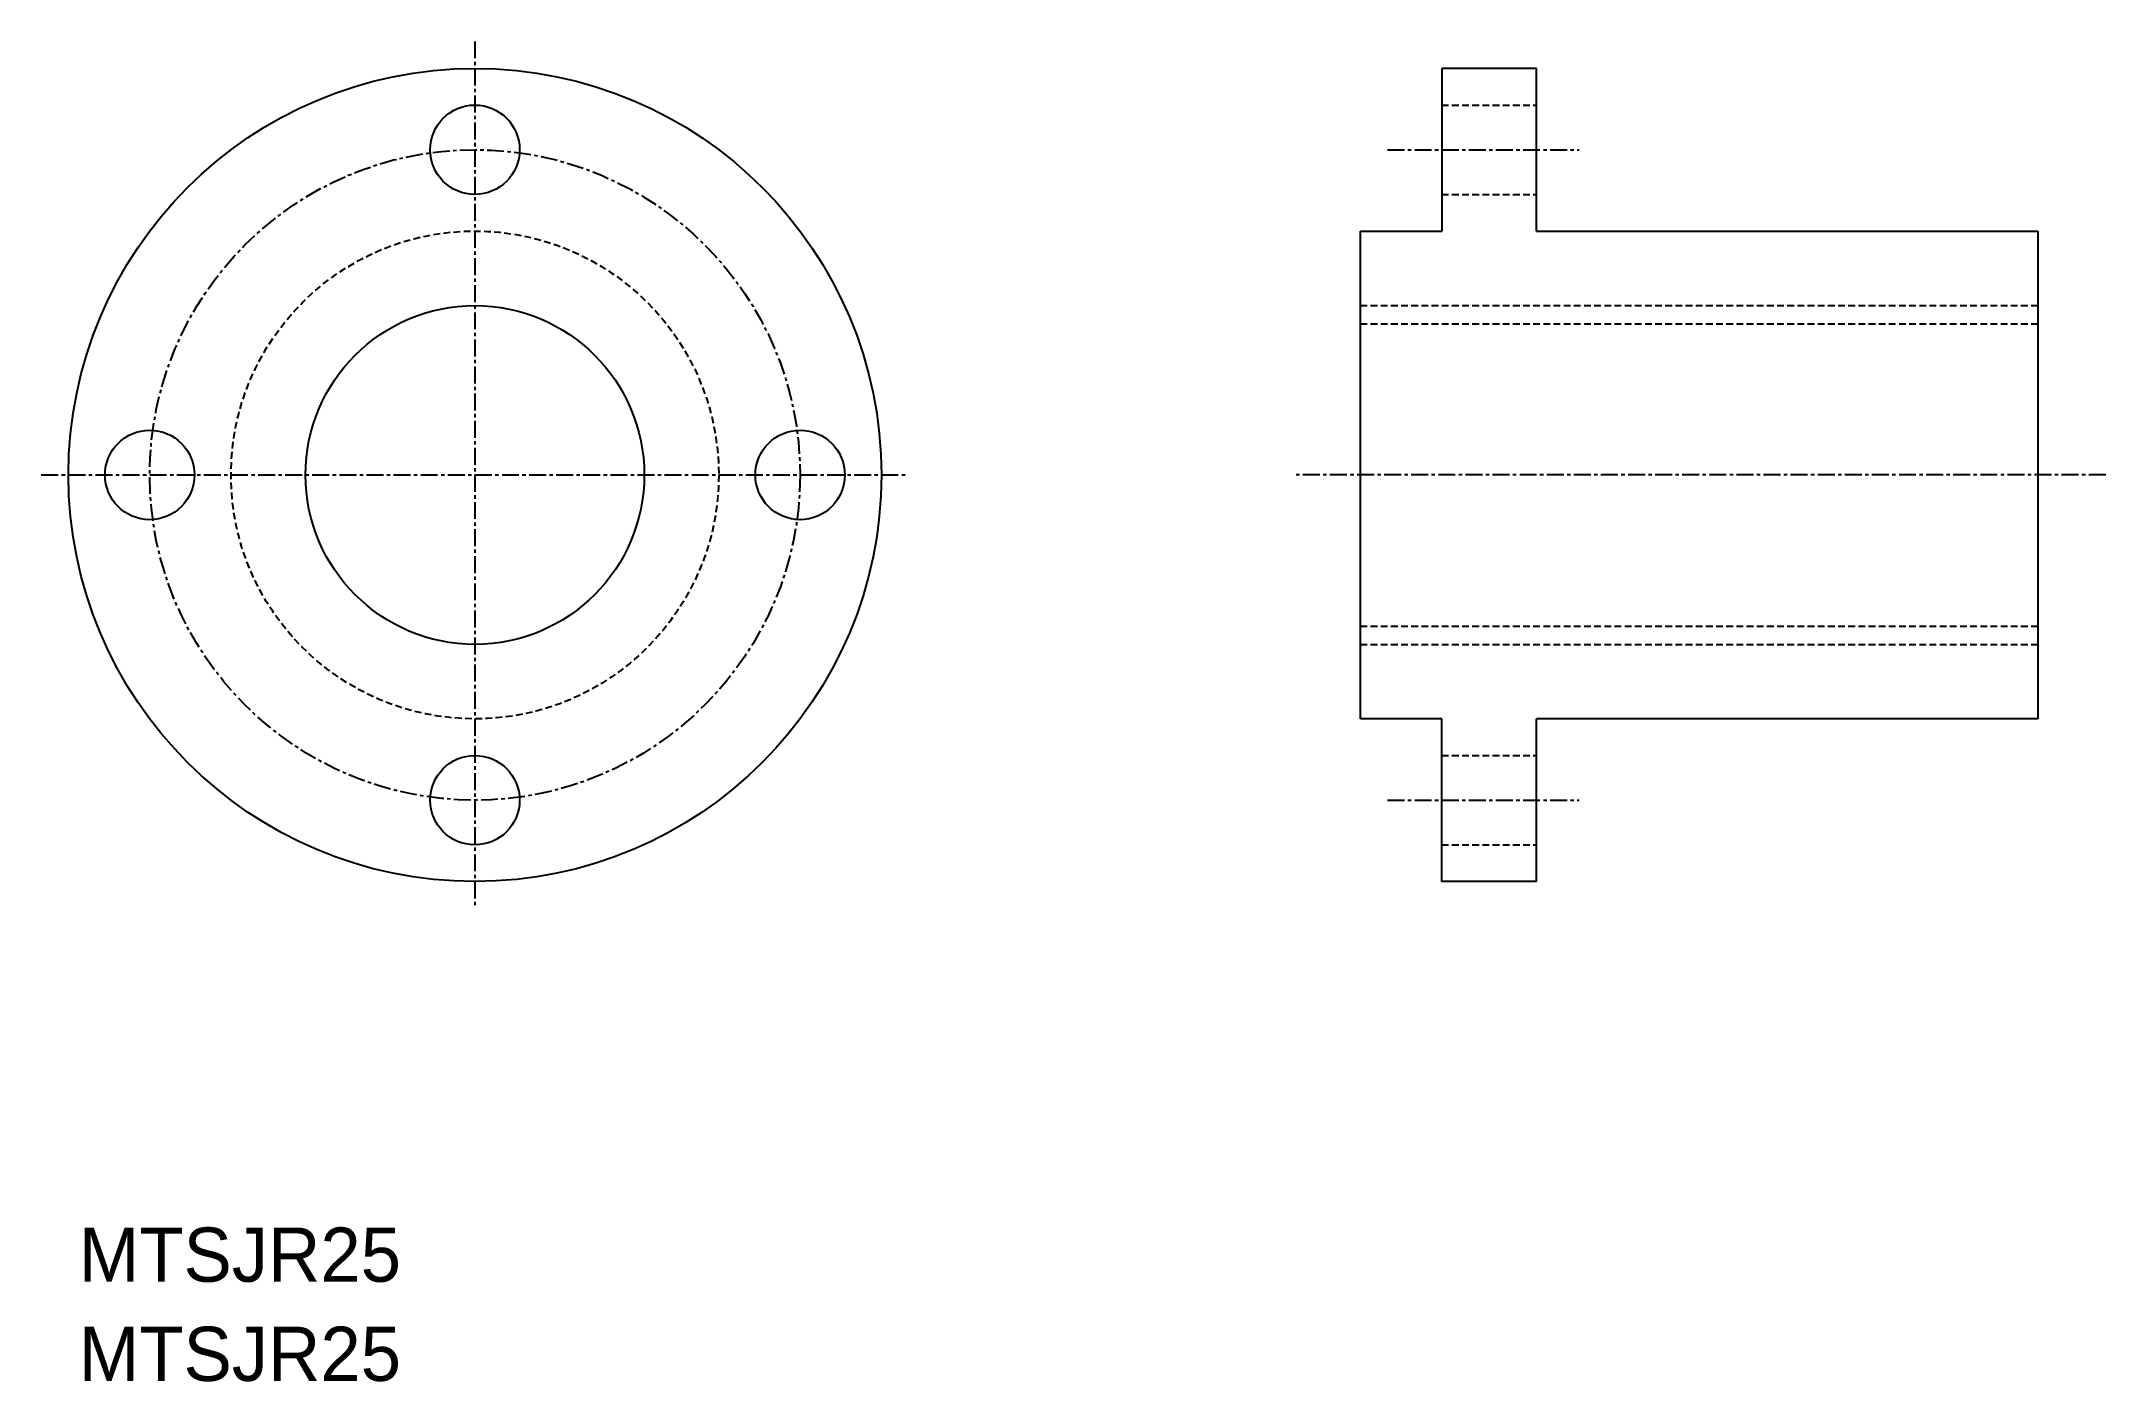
# Model space of a CAD drawing. Extents: x 441 to 594, y 140 to 239.
import ezdxf

# ---------------------------------------------------------------- set-up
doc = ezdxf.new("R2010")
doc.units = 0
doc.linetypes.add('CENTER', pattern=[2, 1.25, -0.25, 0.25, -0.25])
doc.linetypes.add('DASHED', pattern=[0.75, 0.5, -0.25])
doc.layers.get('0').update_dxf_attribs({"linetype": 'CONTINUOUS'})
doc.layers.add('CENTER', color=1, linetype='CENTER')

msp = doc.modelspace()

# ---------------------------------------------------------------- linework, layer by layer
at = {"color": 7, "linetype": 'CONTINUOUS'}
for p, q in [((551.55, 236.94), (544.55, 236.94)), ((544.55, 236.94), (544.55, 224.94)), ((551.55, 224.94), (551.55, 236.94)), ((538.55, 188.94), (538.55, 224.94)), ((538.55, 224.94), (544.55, 224.94)), ((551.55, 224.94), (588.55, 224.94)), ((588.55, 224.94), (588.55, 188.94)), ((544.55, 188.94), (538.55, 188.94)), ((544.55, 176.94), (544.55, 188.94)), ((588.55, 188.94), (551.55, 188.94)), ((551.55, 176.94), (551.55, 188.94)), ((551.55, 176.94), (544.55, 176.94))]:
    msp.add_line(p, q, dxfattribs=at)
at = {"color": 3, "linetype": 'DASHED'}
for p, q in [((544.55, 234.24), (551.55, 234.24)), ((544.55, 227.64), (551.55, 227.64)), ((538.55, 219.44), (588.55, 219.44)), ((538.55, 218.09), (588.55, 218.09)), ((538.55, 195.79), (588.55, 195.79)), ((538.55, 194.44), (588.55, 194.44)), ((544.55, 186.24), (551.55, 186.24)), ((544.55, 179.64), (551.55, 179.64))]:
    msp.add_line(p, q, dxfattribs=at)
at = {"color": 7, "linetype": 'CONTINUOUS'}
for centre, radius in [((473.19, 206.94), 30), ((473.19, 230.94), 3.3), ((473.19, 206.94), 12.5), ((449.19, 206.94), 3.3), ((497.19, 206.94), 3.3), ((473.19, 182.94), 3.3)]:
    msp.add_circle(centre, radius, dxfattribs=at)
at = {"color": 3, "linetype": 'DASHED'}
msp.add_circle((473.19, 206.94), 18, dxfattribs=at)
at = {"layer": 'CENTER', "color": 1, "linetype": 'CENTER'}
for p, q in [((473.19, 238.94), (473.19, 174.94)), ((540.55, 230.94), (554.69, 230.94)), ((441.19, 206.94), (505.19, 206.94)), ((593.55, 206.94), (533.55, 206.94)), ((540.55, 182.94), (554.69, 182.94))]:
    msp.add_line(p, q, dxfattribs=at)
msp.add_circle((473.19, 206.94), 24, dxfattribs=at)

# ---------------------------------------------------------------- texts
at = {"color": 7, "linetype": 'CONTINUOUS'}
for p in [(443.96, 147.4), (443.96, 140.08)]:
    msp.add_text('MTSJR25', height=4, dxfattribs=at).set_placement(p)

doc.saveas('drawing.dxf')
